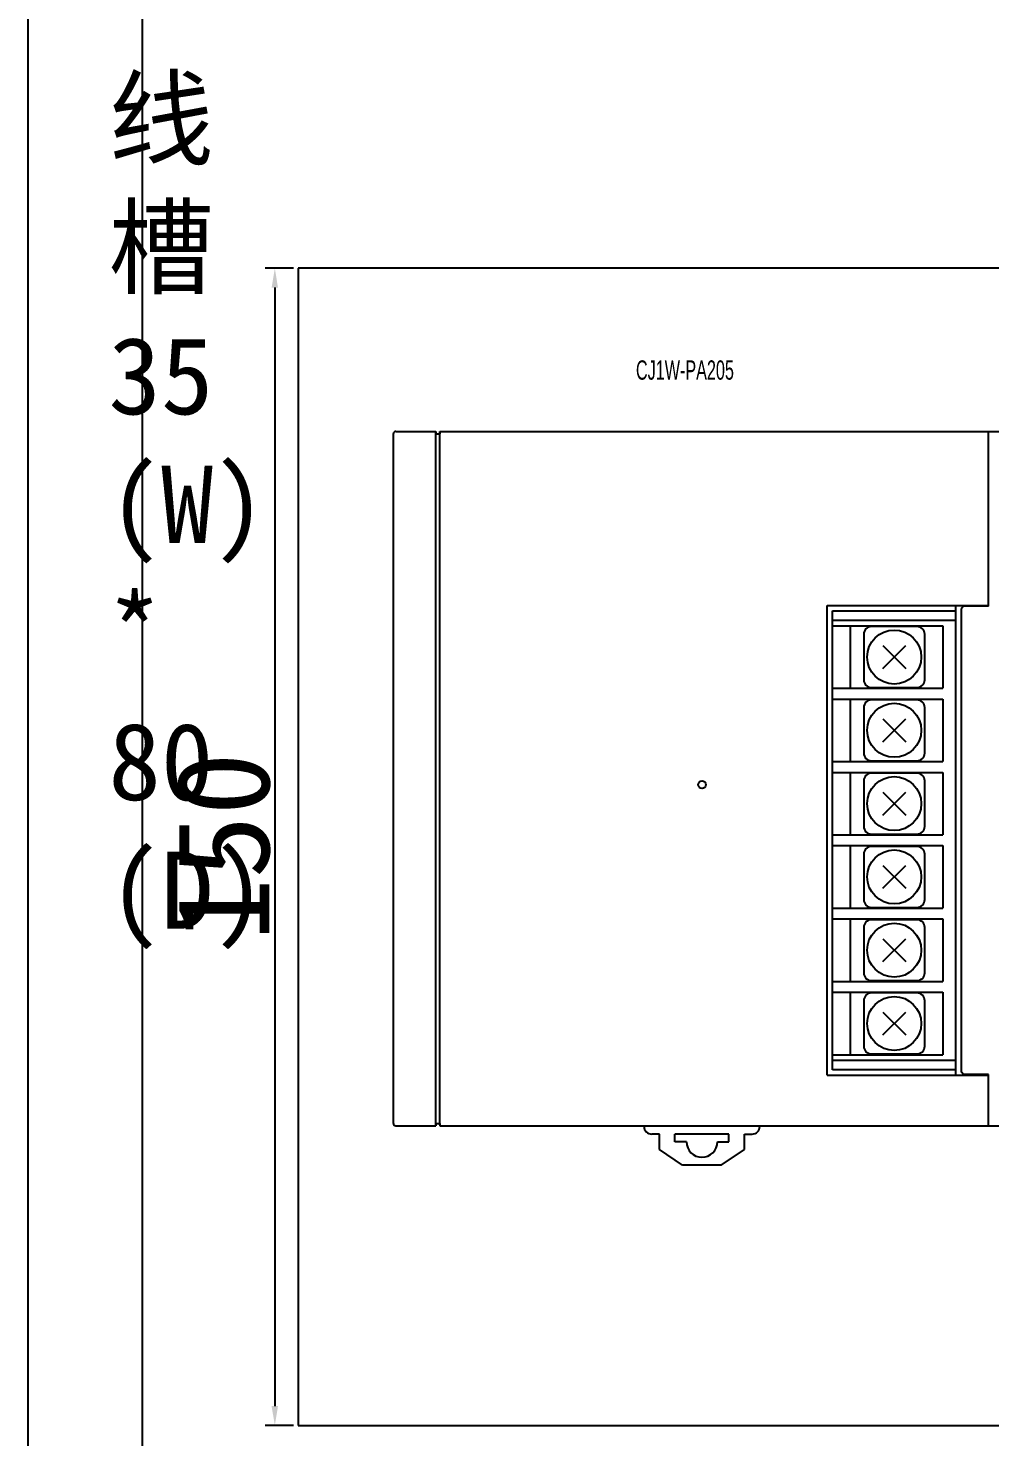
# Model space of a CAD drawing. Header units: millimetres. Extents: x -300 to 54435, y -106 to 60527.
# Drawn here: x 2011.1 to 2135.7, y 1389.5 to 1572.1 of the extents above; entities that cross this region are included whole.
import ezdxf
from ezdxf.enums import TextEntityAlignment as Align

# ---------------------------------------------------------------- set-up
doc = ezdxf.new("R2010")
doc.units = ezdxf.units.MM
doc.layers.add('Z_OM_GAIKEI', color=7, linetype='Continuous')
doc.styles.add('BIGFONT', font='txt.shx', dxfattribs={"height": 2.2, "bigfont": 'bigfont'})
doc.styles.get("Standard").update_dxf_attribs({"font": ''})
doc.styles.add('样式 8', font='arial.ttf', dxfattribs={"width": 0.6, "height": 2.5})
doc.styles.get('Standard').set_extended_font_data('SimSun')
doc.dimstyles.new('ISO-25', dxfattribs={"dimtxt": 3, "dimasz": 2.5, "dimexe": 1.25, "dimexo": 0.625, "dimtad": 1, "dimtxsty": 'Standard', "dimcen": 2.5, "dimadec": 0, "dimazin": 0, "dimtfac": 1, "dimtmove": 0, "dimatfit": 3, "dimfxl": 1, "dimarcsym": 0})

# ---------------------------------------------------------------- blocks, each defined once
blk = doc.blocks.new('CJ1W-PA205R')
at = {"layer": 'Z_OM_GAIKEI'}
for p, q in [((0, 0.29), (0, 89.71)), ((0.3, 90), (5.5, 90)), ((5.5, 0.3), (5.5, 90)), ((5.5, 90), (5.5, 89.91)), ((5.5, 0), (5.5, 90)), ((5.5, 89.91), (5.5, 89.7)), ((5.5, 89.7), (5.5, 89.91)), ((5.5, 89.7), (6, 89.7)), ((6, 89.91), (6, 90)), ((6, 90), (79.7, 90)), ((6, 89.7), (6, 89.91)), ((6, 89.91), (6, 89.7)), ((6, 0.3), (6, 89.7)), ((6, 0.3), (6, 89.7)), ((38.04, 90), (38.1, 90)), ((77.1, 89.7), (77.1, 90)), ((77.1, 89.7), (77.1, 90)), ((77.1, 67.45), (77.1, 89.7)), ((77.1, 67.35), (77.1, 89.7)), ((80, 0.3), (80, 89.7)), ((83.8, 87), (82.7, 87)), ((82.7, 85.5), (82.7, 87)), ((84, 84.2), (84, 86.8)), ((83.8, 84), (80, 84)), ((82.7, 85.5), (81, 85.5)), ((56.2, 67.45), (77.1, 67.45)), ((56.2, 6.55), (56.2, 67.45)), ((56.9, 66.75), (72.9, 66.75)), ((56.9, 7.25), (56.9, 66.75)), ((72.9, 6.55), (72.9, 67.45)), ((73.9, 67.35), (73.6, 67.05)), ((73.6, 6.95), (73.6, 67.05)), ((77.1, 67.35), (73.9, 67.35)), ((56.9, 65.55), (72.9, 65.55)), ((56.9, 64.8), (71.2, 64.8)), ((59.2, 64.8), (59.2, 56.7)), ((67.85, 64.7), (61.95, 64.7)), ((71.2, 64.8), (71.2, 56.7)), ((60.95, 63.7), (60.95, 57.8)), ((63.42, 59.27), (66.39, 62.23)), ((63.42, 62.23), (66.39, 59.27)), ((68.85, 57.8), (68.85, 63.7)), ((56.9, 56.7), (71.2, 56.7)), ((61.95, 56.8), (67.85, 56.8)), ((56.9, 55.3), (71.2, 55.3)), ((59.2, 55.3), (59.2, 47.2)), ((67.85, 55.2), (61.95, 55.2)), ((71.2, 55.3), (71.2, 47.2)), ((60.95, 54.2), (60.95, 48.3)), ((68.85, 48.3), (68.85, 54.2)), ((63.42, 49.77), (66.39, 52.73)), ((63.42, 52.73), (66.39, 49.77)), ((56.9, 47.2), (71.2, 47.2)), ((56.9, 45.8), (71.2, 45.8)), ((59.2, 45.8), (59.2, 37.7)), ((61.95, 47.3), (67.85, 47.3)), ((67.85, 45.7), (61.95, 45.7)), ((71.2, 45.8), (71.2, 37.7)), ((60.95, 44.7), (60.95, 38.8)), ((68.85, 38.8), (68.85, 44.7)), ((63.42, 40.27), (66.39, 43.23)), ((63.42, 43.23), (66.39, 40.27)), ((80.98, 43.18), (89, 43.04)), ((80.98, 43.18), (80.98, 43.18)), ((89, 43.04), (89, 7.56)), ((56.9, 37.7), (71.2, 37.7)), ((61.95, 37.8), (67.85, 37.8)), ((56.9, 36.3), (71.2, 36.3)), ((59.2, 36.3), (59.2, 28.2)), ((60.95, 35.2), (60.95, 29.3)), ((67.85, 36.2), (61.95, 36.2)), ((68.85, 29.3), (68.85, 35.2)), ((71.2, 36.3), (71.2, 28.2)), ((63.42, 30.77), (66.39, 33.73)), ((63.42, 33.73), (66.39, 30.77)), ((56.9, 28.2), (71.2, 28.2)), ((61.95, 28.3), (67.85, 28.3)), ((56.9, 26.8), (71.2, 26.8)), ((59.2, 26.8), (59.2, 18.7)), ((60.95, 25.7), (60.95, 19.8)), ((67.85, 26.7), (61.95, 26.7)), ((68.85, 19.8), (68.85, 25.7)), ((71.2, 26.8), (71.2, 18.7)), ((63.42, 21.27), (66.39, 24.23)), ((63.42, 24.23), (66.39, 21.27)), ((56.9, 18.7), (71.2, 18.7)), ((61.95, 18.8), (67.85, 18.8)), ((56.9, 17.3), (71.2, 17.3)), ((59.2, 17.3), (59.2, 9.2)), ((67.85, 17.2), (61.95, 17.2)), ((71.2, 17.3), (71.2, 9.2)), ((60.95, 16.2), (60.95, 10.3)), ((63.42, 11.77), (66.39, 14.73)), ((63.42, 14.73), (66.39, 11.77)), ((68.85, 10.3), (68.85, 16.2)), ((56.9, 9.2), (71.2, 9.2)), ((61.95, 9.3), (67.85, 9.3)), ((72.9, 8.45), (56.9, 8.45)), ((80.98, 7.42), (89, 7.56)), ((80.98, 7.42), (80.98, 7.42)), ((56.2, 6.55), (77.1, 6.55)), ((72.9, 7.25), (56.9, 7.25)), ((73.9, 6.65), (73.6, 6.95)), ((77.1, 6.65), (73.9, 6.65)), ((77.1, 0), (77.1, 6.65)), ((77.1, 0.3), (77.1, 6.55)), ((83.8, 6), (80, 6)), ((84, 3.2), (84, 5.8)), ((82.7, 4.5), (81, 4.5)), ((82.7, 3), (82.7, 4.5)), ((83.8, 3), (82.7, 3)), ((0.3, 0), (5.5, 0)), ((4.04, 0), (4.15, 0)), ((4.15, 0), (5.5, 0)), ((5.5, 0.09), (5.5, 0.3)), ((5.5, 0.3), (5.5, 0)), ((5.5, 0.3), (6, 0.3)), ((5.5, 0), (5.5, 0.09)), ((6, 0.3), (6, 0.09)), ((6, 0.09), (6, 0.3)), ((6, 0.09), (6, 0)), ((6, 0), (79.71, 0)), ((32.48, -0.1), (32.48, 0)), ((47.48, -0.1), (47.48, 0)), ((77.1, 0), (77.1, 0.3)), ((77.1, 0), (77.1, 0.3)), ((34.48, -1.1), (33.48, -1.1)), ((34.48, -3.1), (34.48, -1.1)), ((36.48, -2.1), (36.48, -1.1)), ((43.48, -1.1), (36.48, -1.1)), ((43.48, -2.1), (43.48, -1.1)), ((45.48, -3.1), (45.48, -1.1)), ((45.48, -1.1), (46.48, -1.1)), ((37.48, -5.1), (34.48, -3.1)), ((37.98, -2.1), (36.48, -2.1)), ((41.98, -2.1), (43.48, -2.1)), ((42.48, -5.1), (45.48, -3.1)), ((42.48, -5.1), (37.48, -5.1))]:
    blk.add_line(p, q, dxfattribs=at)
for centre, radius in [((64.9, 60.75), 3.5), ((64.9, 51.25), 3.5), ((40, 44.2), 0.5), ((64.9, 41.75), 3.5), ((64.9, 32.25), 3.5), ((64.9, 22.75), 3.5), ((64.9, 13.25), 3.5)]:
    blk.add_circle(centre, radius, dxfattribs=at)
for centre, radius, start, end in [((0.3, 89.7), 0.3, 90.5171, 178.493), ((79.7, 89.7), 0.3, 0.0073, 89.9933), ((80.99, 86.5), 1, 182.1937, 270.5228), ((83.8, 86.8), 0.2, 0.0061, 89.9925), ((83.8, 84.2), 0.2, 269.9992, 0.0008), ((61.95, 63.7), 1, 90, 180), ((67.85, 63.7), 1, 0, 90), ((61.95, 57.8), 1, 180, 270), ((67.85, 57.8), 1, 270, 0), ((61.95, 54.2), 1, 90, 180), ((67.85, 54.2), 1, 0, 90), ((61.95, 48.3), 1, 180, 270), ((67.85, 48.3), 1, 270, 0), ((61.95, 44.7), 1, 90, 180), ((67.85, 44.7), 1, 0, 90), ((81, 44.18), 1, 180, 269), ((61.95, 38.8), 1, 180, 270), ((67.85, 38.8), 1, 270, 0), ((61.95, 35.2), 1, 90, 180), ((67.85, 35.2), 1, 0, 90), ((61.95, 29.3), 1, 180, 270), ((67.85, 29.3), 1, 270, 0), ((61.95, 25.7), 1, 90, 180), ((67.85, 25.7), 1, 0, 90), ((61.95, 19.8), 1, 180, 270), ((67.85, 19.8), 1, 270, 0), ((61.95, 16.2), 1, 90, 180), ((67.85, 16.2), 1, 0, 90), ((61.95, 10.3), 1, 180, 270), ((67.85, 10.3), 1, 270, 0), ((81, 6.42), 1, 90.9994, 180.0007), ((83.8, 5.8), 0.2, 359.9998, 90.0002), ((80.99, 3.5), 1, 89.7386, 177.8063), ((83.8, 3.2), 0.2, 270.0066, 359.9946), ((0.3, 0.3), 0.3, 181.507, 269.4829), ((79.7, 0.3), 0.3, 270.007, 359.9921), ((33.48, -0.1), 1, 180, 270), ((46.48, -0.1), 1, 270, 0), ((39.98, -2.1), 2, 180, 0)]:
    blk.add_arc(centre, radius, start, end, dxfattribs=at)
at = {"linetype": 'Continuous', "style": 'BIGFONT'}
blk.add_attdef('CJ1W-PA205R', (31.43, 95.95), '', height=2.2, dxfattribs=at)
blk = doc.blocks.new('*D78')
at = {"color": 0, "lineweight": -2, "transparency": 16777216}
for p, q in [((2045.5, 1541.02), (2041.84, 1541.02)), ((2043.09, 1538.52), (2043.09, 1393.52)), ((2045.5, 1391.02), (2041.84, 1391.02))]:
    blk.add_line(p, q, dxfattribs=at)
at = {"color": 0, "transparency": 16777216}
for points in [[(2042.67, 1538.52), (2043.5, 1538.52), (2043.09, 1541.02)], [(2042.67, 1393.52), (2043.5, 1393.52), (2043.09, 1391.02)]]:
    blk.add_solid(points, dxfattribs=at)
at = {"layer": 'Defpoints', "color": 0, "transparency": 16777216}
for p in [(2046.13, 1541.02), (2043.09, 1391.02), (2046.13, 1391.02)]:
    blk.add_point(p, dxfattribs=at)
at = {"color": 0, "transparency": 16777216, "insert": (2036.46, 1466.02), "char_height": 3, "attachment_point": 5, "rotation": 90}
blk.add_mtext('{\\H4x;150}', dxfattribs=at)
blk = doc.blocks.new('*D79')
at = {"color": 0, "lineweight": -2, "transparency": 16777216}
for p, q in [((2011.75, 1756.02), (2027.14, 1756.02)), ((2025.89, 1753.52), (2025.89, 1298.52)), ((2011.75, 1296.02), (2027.14, 1296.02))]:
    blk.add_line(p, q, dxfattribs=at)
at = {"color": 0, "transparency": 16777216}
for points in [[(2025.47, 1753.52), (2026.3, 1753.52), (2025.89, 1756.02)], [(2025.47, 1298.52), (2026.3, 1298.52), (2025.89, 1296.02)]]:
    blk.add_solid(points, dxfattribs=at)
at = {"layer": 'Defpoints', "color": 0, "transparency": 16777216}
for p in [(2011.13, 1756.02), (2011.13, 1296.02), (2025.89, 1296.02)]:
    blk.add_point(p, dxfattribs=at)
at = {"color": 0, "transparency": 16777216, "insert": (2019.26, 1599.27), "char_height": 3, "attachment_point": 5, "rotation": 90}
blk.add_mtext('{\\H4x;430}', dxfattribs=at)

msp = doc.modelspace()

# ---------------------------------------------------------------- linework, layer by layer
for p, q in [((2046.126, 1541.019), (2046.126, 1391.019)), ((3146.743, 1541.019), (2046.126, 1541.019)), ((2046.126, 1541.019), (2046.126, 1391.019)), ((2046.126, 1391.019), (3146.743, 1391.019))]:
    msp.add_line(p, q)
msp.add_lwpolyline([(3146.743, 1296.019), (2011.126, 1296.019), (2011.126, 1756.019), (3347.927, 1756.019)])

# ---------------------------------------------------------------- block references
at = {"linetype": 'Continuous'}
ref = msp.add_blockref('CJ1W-PA205R', (2058.455, 1429.877), dxfattribs=at)
ref.add_attrib('CJ1W-PA205R', 'CJ1W-PA205', dxfattribs={"linetype": 'Continuous', "height": 2.5, "style": '样式 8', "width": 0.6}).set_placement((2089.889, 1525.831), align=Align.BOTTOM_LEFT)

# ---------------------------------------------------------------- texts
at = {"lineweight": 0, "insert": (2021.525, 1565.433), "char_height": 10, "width": 13.79767, "attachment_point": 1}
msp.add_mtext('线槽35\\P(W)\\P*\\P80\\P(D)', dxfattribs=at)

# ---------------------------------------------------------------- dimensions: what is measured, and where the dimension line sits
for base, p1, p2, text, picture, middle in [((2025.888, 1296.019), (2011.126, 1756.019), (2011.126, 1296.019), '{\\H4x;430}', '*D79', (2025.888, 1599.273)), ((2043.088, 1391.019), (2046.126, 1541.019), (2046.126, 1391.019), '{\\H4x;<>}', '*D78', (2043.088, 1466.019))]:
    dim = msp.add_linear_dim(base=base, p1=p1, p2=p2, angle=90, text=text, dimstyle='ISO-25', override={"dimtxsty": 'Standard'})
    dim.commit()
    dim.dimension.update_dxf_attribs({"geometry": picture, "text_midpoint": middle, "dimtype": 160})

doc.saveas('drawing.dxf')
